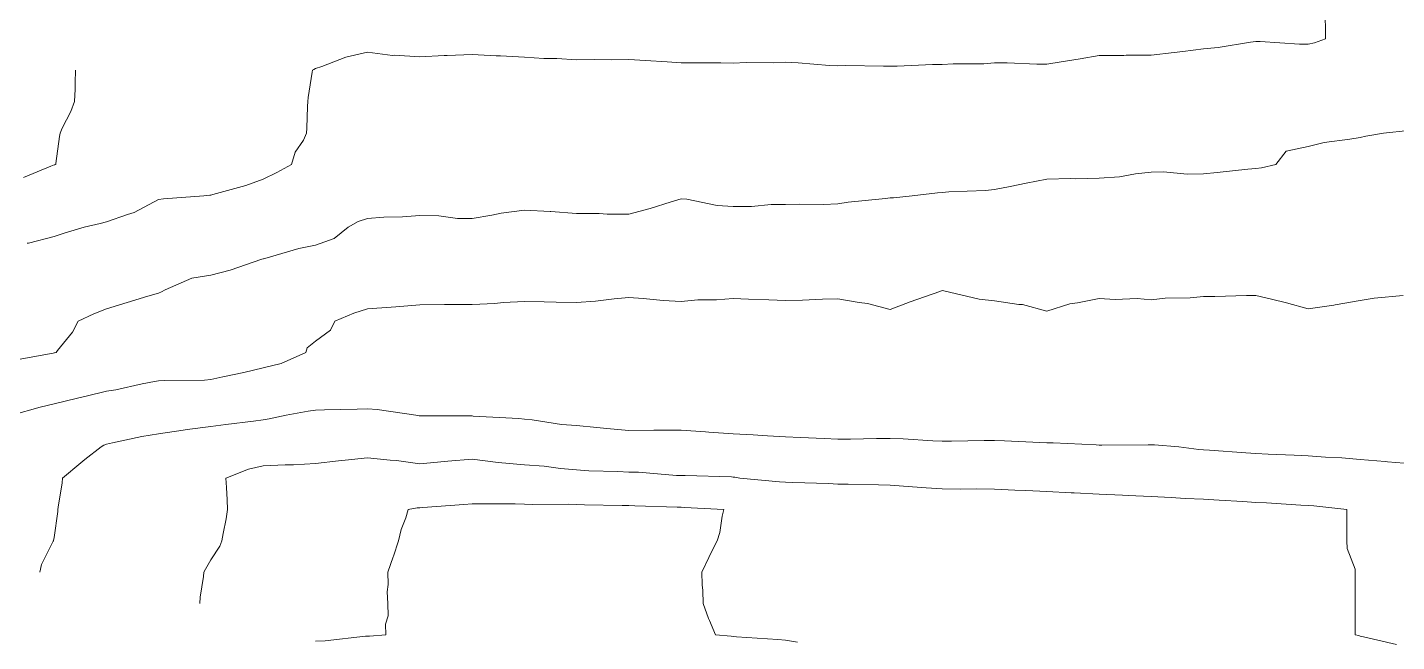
# Model space of a CAD drawing. Header units: metres. Extents: x 750 to 3116, y -341 to 1465.
# Drawn here: x 958.78 to 990.49, y -210.84 to -196.63 of the extents above; entities that cross this region are included whole.
import ezdxf

# ---------------------------------------------------------------- set-up
doc = ezdxf.new("R2010")
doc.units = ezdxf.units.M
for name, color, linetype in [('CONTOUR872', 7, 'Continuous'), ('CONTOUR872_167', 7, 'Continuous'), ('CONTOUR872_333', 7, 'Continuous'), ('CONTOUR872_5', 7, 'Continuous'), ('CONTOUR872_667', 7, 'Continuous'), ('CONTOUR872_833', 7, 'Continuous'), ('CONTOUR873', 7, 'Continuous')]:
    doc.layers.add(name, color=color, linetype=linetype)

msp = doc.modelspace()

# ---------------------------------------------------------------- linework, layer by layer
at = {"layer": 'CONTOUR872', "linetype": 'Continuous', "lineweight": 18}
for p, q in [((968.886, -207.667), (967.941, -207.74)), ((969.08, -207.653), (968.886, -207.667)), ((969.292, -207.656), (969.08, -207.653)), ((970.079, -207.656), (969.292, -207.656)), ((970.29, -207.658), (970.079, -207.656)), ((970.482, -207.668), (970.29, -207.658)), ((971.302, -207.664), (970.482, -207.668)), ((971.5, -207.672), (971.302, -207.664)), ((971.68, -207.675), (971.5, -207.672)), ((972.555, -207.69), (971.68, -207.675)), ((972.71, -207.692), (972.555, -207.69)), ((972.851, -207.698), (972.71, -207.692)), ((973.833, -207.731), (972.851, -207.698)), ((967.548, -207.976), (967.434, -208.247)), ((967.601, -207.783), (967.548, -207.976)), ((967.807, -207.745), (967.601, -207.783)), ((967.87, -207.745), (967.807, -207.745)), ((967.941, -207.74), (967.87, -207.745)), ((973.92, -207.734), (973.833, -207.731)), ((973.997, -207.737), (973.92, -207.734)), ((974.912, -207.783), (973.997, -207.737)), ((974.817, -208.321), (974.87, -207.939)), ((974.87, -207.939), (974.912, -207.783)), ((967.434, -208.247), (967.376, -208.509)), ((974.756, -208.509), (974.817, -208.321)), ((967.376, -208.509), (967.259, -208.868)), ((974.596, -208.829), (974.756, -208.509)), ((967.254, -208.878), (967.127, -209.235)), ((967.259, -208.868), (967.254, -208.878)), ((974.4, -209.235), (974.562, -208.894)), ((974.562, -208.894), (974.596, -208.829)), ((967.127, -209.235), (967.14, -209.523)), ((974.406, -209.527), (974.4, -209.235)), ((967.14, -209.523), (967.115, -209.688)), ((974.423, -209.659), (974.406, -209.527)), ((967.115, -209.688), (967.129, -209.961)), ((974.429, -209.961), (974.423, -209.659)), ((967.129, -209.961), (967.134, -210.245)), ((974.553, -210.307), (974.429, -209.961)), ((967.134, -210.245), (967.076, -210.437)), ((967.076, -210.437), (967.082, -210.687)), ((974.577, -210.355), (974.553, -210.307)), ((974.715, -210.687), (974.577, -210.355)), ((965.675, -210.822), (965.45, -210.831)), ((966.612, -210.716), (965.675, -210.822)), ((966.66, -210.713), (966.612, -210.716)), ((966.703, -210.713), (966.66, -210.713)), ((967.082, -210.687), (966.703, -210.713)), ((975.079, -210.717), (974.715, -210.687)), ((975.13, -210.724), (975.079, -210.717)), ((975.203, -210.731), (975.13, -210.724)), ((976.162, -210.794), (975.203, -210.731)), ((976.34, -210.811), (976.162, -210.794)), ((976.618, -210.853), (976.34, -210.811))]:
    msp.add_line(p, q, dxfattribs=at)
at = {"layer": 'CONTOUR872_167', "linetype": 'Continuous', "lineweight": 18}
for p, q in [((964.75, -206.751), (964.24, -206.776)), ((964.941, -206.751), (964.75, -206.751)), ((965.45, -206.721), (964.941, -206.751)), ((965.989, -206.655), (965.45, -206.721)), ((966.137, -206.644), (965.989, -206.655)), ((966.66, -206.589), (966.137, -206.644)), ((967.186, -206.646), (966.66, -206.589)), ((967.331, -206.654), (967.186, -206.646)), ((967.87, -206.728), (967.331, -206.654)), ((968.444, -206.675), (967.87, -206.728)), ((968.516, -206.669), (968.444, -206.675)), ((969.08, -206.62), (968.516, -206.669)), ((969.684, -206.694), (969.08, -206.62)), ((969.685, -206.694), (969.684, -206.694)), ((970.29, -206.752), (969.685, -206.694)), ((970.746, -206.783), (970.29, -206.752)), ((963.901, -206.854), (963.377, -207.057)), ((963.377, -207.057), (963.391, -207.274)), ((964.24, -206.776), (963.901, -206.854)), ((971.129, -206.834), (970.746, -206.783)), ((971.5, -206.865), (971.129, -206.834)), ((971.781, -206.888), (971.5, -206.865)), ((972.454, -206.904), (971.781, -206.888)), ((972.71, -206.921), (972.454, -206.904)), ((972.933, -206.923), (972.71, -206.921)), ((973.815, -206.994), (972.933, -206.923)), ((973.92, -206.995), (973.815, -206.994)), ((974.015, -207), (973.92, -206.995)), ((975.087, -207.031), (974.015, -207)), ((975.13, -207.033), (975.087, -207.031)), ((975.161, -207.038), (975.13, -207.033)), ((975.277, -207.057), (975.161, -207.038)), ((976.199, -207.141), (975.277, -207.057)), ((963.391, -207.274), (963.404, -207.558)), ((976.34, -207.15), (976.199, -207.141)), ((976.507, -207.157), (976.34, -207.15)), ((977.335, -207.186), (976.507, -207.157)), ((977.55, -207.195), (977.335, -207.186)), ((977.792, -207.202), (977.55, -207.195)), ((978.495, -207.216), (977.792, -207.202)), ((978.76, -207.225), (978.495, -207.216)), ((979.07, -207.243), (978.76, -207.225)), ((979.594, -207.282), (979.07, -207.243)), ((979.97, -207.303), (979.594, -207.282)), ((980.394, -207.311), (979.97, -207.303)), ((980.76, -207.309), (980.394, -207.311)), ((981.18, -207.317), (980.76, -207.309)), ((981.648, -207.338), (981.18, -207.317)), ((981.908, -207.346), (981.648, -207.338)), ((982.39, -207.368), (981.908, -207.346)), ((982.957, -207.397), (982.39, -207.368)), ((963.404, -207.558), (963.419, -207.783)), ((983.027, -207.401), (982.957, -207.397)), ((983.6, -207.431), (983.027, -207.401)), ((984.146, -207.455), (983.6, -207.431)), ((984.276, -207.463), (984.146, -207.455)), ((984.81, -207.487), (984.276, -207.463)), ((985.27, -207.507), (984.81, -207.487)), ((985.593, -207.527), (985.27, -207.507)), ((986.02, -207.546), (985.593, -207.527)), ((986.38, -207.567), (986.02, -207.546)), ((986.929, -207.602), (986.38, -207.567)), ((987.23, -207.62), (986.929, -207.602)), ((987.481, -207.632), (987.23, -207.62)), ((988.273, -207.683), (987.481, -207.632)), ((988.44, -207.691), (988.273, -207.683)), ((988.574, -207.703), (988.44, -207.691)), ((989.34, -207.783), (988.574, -207.703)), ((963.387, -207.997), (963.315, -208.338)), ((963.419, -207.783), (963.387, -207.997)), ((989.34, -207.969), (989.34, -207.783)), ((989.341, -208.324), (989.34, -207.969)), ((963.315, -208.338), (963.287, -208.509)), ((989.342, -208.509), (989.341, -208.324)), ((963.238, -208.634), (963.03, -208.95)), ((963.287, -208.509), (963.238, -208.634)), ((989.346, -208.691), (989.342, -208.509)), ((963.03, -208.95), (962.909, -209.162)), ((989.529, -209.163), (989.346, -208.691)), ((962.869, -209.235), (962.86, -209.337)), ((962.909, -209.162), (962.869, -209.235)), ((989.532, -209.235), (989.529, -209.163)), ((989.531, -209.306), (989.532, -209.235)), ((962.86, -209.337), (962.786, -209.814)), ((989.533, -209.891), (989.531, -209.306)), ((962.786, -209.814), (962.773, -209.961)), ((989.532, -209.961), (989.533, -209.891)), ((989.531, -210.616), (989.533, -210.031)), ((989.533, -210.031), (989.532, -209.961)), ((989.532, -210.687), (989.531, -210.616)), ((989.62, -210.705), (989.532, -210.687)), ((989.65, -210.715), (989.62, -210.705)), ((989.722, -210.73), (989.65, -210.715)), ((990.49, -210.909), (989.722, -210.73))]:
    msp.add_line(p, q, dxfattribs=at)
at = {"layer": 'CONTOUR872_333', "linetype": 'Continuous', "lineweight": 18}
for p, q in [((965.45, -205.482), (965.285, -205.506)), ((965.66, -205.479), (965.45, -205.482)), ((966.419, -205.46), (965.66, -205.479)), ((966.66, -205.456), (966.419, -205.46)), ((966.881, -205.472), (966.66, -205.456)), ((967.776, -205.605), (966.881, -205.472)), ((964.017, -205.739), (963.38, -205.815)), ((964.24, -205.711), (964.017, -205.739)), ((964.381, -205.69), (964.24, -205.711)), ((964.775, -205.605), (964.381, -205.69)), ((965.285, -205.506), (964.775, -205.605)), ((967.851, -205.616), (967.776, -205.605)), ((967.87, -205.618), (967.851, -205.616)), ((967.891, -205.617), (967.87, -205.618)), ((969.056, -205.619), (967.891, -205.617)), ((969.08, -205.619), (969.056, -205.619)), ((969.108, -205.622), (969.08, -205.619)), ((970.164, -205.68), (969.108, -205.622)), ((970.29, -205.695), (970.164, -205.68)), ((970.468, -205.712), (970.29, -205.695)), ((971.147, -205.817), (970.468, -205.712)), ((961.429, -206.096), (960.755, -206.244)), ((961.82, -206.031), (961.429, -206.096)), ((962.389, -205.946), (961.82, -206.031)), ((962.479, -205.936), (962.389, -205.946)), ((963.03, -205.86), (962.479, -205.936)), ((963.38, -205.815), (963.03, -205.86)), ((971.5, -205.843), (971.147, -205.817)), ((971.971, -205.887), (971.5, -205.843)), ((972.202, -205.91), (971.971, -205.887)), ((972.71, -205.957), (972.202, -205.91)), ((973.286, -205.951), (972.71, -205.957)), ((973.342, -205.952), (973.286, -205.951)), ((973.92, -205.946), (973.342, -205.952)), ((974.489, -205.99), (973.92, -205.946)), ((974.566, -205.992), (974.489, -205.99)), ((975.13, -206.031), (974.566, -205.992)), ((975.593, -206.053), (975.13, -206.031)), ((975.925, -206.082), (975.593, -206.053)), ((976.34, -206.105), (975.925, -206.082)), ((976.689, -206.121), (976.34, -206.105)), ((960.492, -206.331), (960.112, -206.629)), ((960.551, -206.296), (960.492, -206.331)), ((960.61, -206.272), (960.551, -206.296)), ((960.755, -206.244), (960.61, -206.272)), ((977.234, -206.142), (976.689, -206.121)), ((977.55, -206.156), (977.234, -206.142)), ((977.845, -206.154), (977.55, -206.156)), ((978.445, -206.142), (977.845, -206.154)), ((978.76, -206.14), (978.445, -206.142)), ((979.06, -206.151), (978.76, -206.14)), ((979.749, -206.198), (979.06, -206.151)), ((979.97, -206.207), (979.749, -206.198)), ((980.179, -206.205), (979.97, -206.207)), ((980.942, -206.188), (980.179, -206.205)), ((981.18, -206.187), (980.942, -206.188)), ((981.41, -206.193), (981.18, -206.187)), ((982.229, -206.235), (981.41, -206.193)), ((982.39, -206.239), (982.229, -206.235)), ((982.537, -206.243), (982.39, -206.239)), ((983.532, -206.29), (982.537, -206.243)), ((983.6, -206.292), (983.532, -206.29)), ((983.665, -206.292), (983.6, -206.292)), ((984.735, -206.286), (983.665, -206.292)), ((984.81, -206.286), (984.735, -206.286)), ((984.881, -206.288), (984.81, -206.286)), ((985.444, -206.331), (984.881, -206.288)), ((985.914, -206.394), (985.444, -206.331)), ((986.02, -206.403), (985.914, -206.394)), ((986.159, -206.414), (986.02, -206.403)), ((986.998, -206.47), (986.159, -206.414)), ((960.019, -206.702), (959.591, -207.057)), ((960.112, -206.629), (960.019, -206.702)), ((987.23, -206.489), (986.998, -206.47)), ((987.517, -206.503), (987.23, -206.489)), ((988.115, -206.526), (987.517, -206.503)), ((988.44, -206.542), (988.115, -206.526)), ((988.846, -206.575), (988.44, -206.542)), ((989.222, -206.588), (988.846, -206.575)), ((989.65, -206.628), (989.222, -206.588)), ((990.223, -206.674), (989.65, -206.628)), ((990.28, -206.679), (990.223, -206.674)), ((990.86, -206.727), (990.28, -206.679)), ((959.591, -207.057), (959.584, -207.167)), ((959.584, -207.167), (959.492, -207.728)), ((959.483, -207.833), (959.4, -208.435)), ((959.488, -207.783), (959.483, -207.833)), ((959.492, -207.728), (959.488, -207.783)), ((959.381, -208.52), (959.108, -209.06)), ((959.385, -208.509), (959.381, -208.52)), ((959.4, -208.435), (959.384, -208.5)), ((959.384, -208.5), (959.385, -208.509)), ((959.108, -209.06), (959.066, -209.235))]:
    msp.add_line(p, q, dxfattribs=at)
at = {"layer": 'CONTOUR872_5', "linetype": 'Continuous', "lineweight": 18}
for p, q in [((972.367, -202.907), (971.941, -202.965)), ((972.71, -202.88), (972.367, -202.907)), ((973.043, -202.901), (972.71, -202.88)), ((973.508, -202.948), (973.043, -202.901)), ((973.92, -202.97), (973.508, -202.948)), ((974.307, -202.933), (973.92, -202.97)), ((974.744, -202.932), (974.307, -202.933)), ((975.13, -202.904), (974.744, -202.932)), ((975.484, -202.913), (975.13, -202.904)), ((975.95, -202.935), (975.484, -202.913)), ((976.34, -202.944), (975.95, -202.935)), ((976.733, -202.937), (976.34, -202.944)), ((977.193, -202.915), (976.733, -202.937)), ((977.55, -202.908), (977.193, -202.915)), ((978.041, -202.995), (977.55, -202.908)), ((979.909, -202.738), (979.225, -202.98)), ((979.97, -202.716), (979.909, -202.738)), ((980.003, -202.721), (979.97, -202.716)), ((980.821, -202.917), (980.003, -202.721)), ((981.18, -202.956), (980.821, -202.917)), ((983.6, -202.899), (983.098, -203.002)), ((983.973, -202.925), (983.6, -202.899)), ((984.48, -202.899), (983.973, -202.925)), ((984.81, -202.935), (984.48, -202.899)), ((985.132, -202.894), (984.81, -202.935)), ((985.71, -202.887), (985.132, -202.894)), ((986.02, -202.858), (985.71, -202.887)), ((986.278, -202.856), (986.02, -202.858)), ((987.013, -202.831), (986.278, -202.856)), ((987.23, -202.829), (987.013, -202.831)), ((987.595, -202.92), (987.23, -202.829)), ((987.945, -202.998), (987.595, -202.92)), ((989.975, -202.896), (989.65, -202.949)), ((990.641, -202.832), (989.975, -202.896)), ((966.344, -203.237), (965.902, -203.427)), ((966.66, -203.141), (966.344, -203.237)), ((967.207, -203.099), (966.66, -203.141)), ((967.312, -203.092), (967.207, -203.099)), ((967.87, -203.046), (967.312, -203.092)), ((968.441, -203.043), (967.87, -203.046)), ((968.511, -203.042), (968.441, -203.043)), ((969.08, -203.039), (968.511, -203.042)), ((969.605, -203.016), (969.08, -203.039)), ((969.799, -202.995), (969.605, -203.016)), ((970.29, -202.969), (969.799, -202.995)), ((970.751, -202.978), (970.29, -202.969)), ((971.028, -202.984), (970.751, -202.978)), ((971.5, -202.992), (971.028, -202.984)), ((971.941, -202.965), (971.5, -202.992)), ((978.239, -203.014), (978.041, -202.995)), ((978.76, -203.156), (978.239, -203.014)), ((979.225, -202.98), (978.76, -203.156)), ((981.742, -203.038), (981.18, -202.956)), ((981.826, -203.039), (981.742, -203.038)), ((982.39, -203.193), (981.826, -203.039)), ((982.926, -203.023), (982.39, -203.193)), ((983.098, -203.002), (982.926, -203.023)), ((988.44, -203.142), (987.945, -202.998)), ((989.034, -203.057), (988.44, -203.142)), ((989.069, -203.05), (989.034, -203.057)), ((989.65, -202.949), (989.069, -203.05)), ((965.902, -203.427), (965.798, -203.636)), ((965.45, -203.886), (965.263, -204.041)), ((965.798, -203.636), (965.45, -203.886)), ((965.233, -204.153), (964.655, -204.402)), ((965.263, -204.041), (965.233, -204.153)), ((964.24, -204.508), (963.792, -204.61)), ((964.655, -204.402), (964.24, -204.508)), ((961.726, -204.823), (961.44, -204.879)), ((961.82, -204.808), (961.726, -204.823)), ((961.958, -204.796), (961.82, -204.808)), ((962.883, -204.791), (961.958, -204.796)), ((963.03, -204.773), (962.883, -204.791)), ((963.308, -204.712), (963.03, -204.773)), ((963.792, -204.61), (963.308, -204.712)), ((960.143, -205.159), (959.944, -205.205)), ((960.61, -205.047), (960.143, -205.159)), ((960.831, -205.012), (960.61, -205.047)), ((961.44, -204.879), (960.831, -205.012)), ((959.08, -205.413), (958.423, -205.605)), ((959.4, -205.341), (959.08, -205.413)), ((959.944, -205.205), (959.4, -205.341))]:
    msp.add_line(p, q, dxfattribs=at)
at = {"layer": 'CONTOUR872_667', "linetype": 'Continuous', "lineweight": 18}
for p, q in [((990.189, -199.071), (989.775, -199.146)), ((990.763, -199.013), (990.189, -199.071)), ((988.44, -199.382), (987.931, -199.491)), ((988.811, -199.294), (988.44, -199.382)), ((989.41, -199.215), (988.811, -199.294)), ((989.65, -199.171), (989.41, -199.215)), ((989.775, -199.146), (989.65, -199.171)), ((987.931, -199.491), (987.694, -199.797)), ((984.076, -200.082), (983.6, -200.117)), ((984.445, -200.016), (984.076, -200.082)), ((984.81, -199.979), (984.445, -200.016)), ((985.092, -199.966), (984.81, -199.979)), ((985.639, -200.025), (985.092, -199.966)), ((986.02, -200.015), (985.639, -200.025)), ((986.337, -199.987), (986.02, -200.015)), ((987.042, -199.91), (986.337, -199.987)), ((987.23, -199.892), (987.042, -199.91)), ((987.359, -199.874), (987.23, -199.892)), ((987.694, -199.797), (987.359, -199.874)), ((980.972, -200.398), (980.12, -200.433)), ((981.18, -200.378), (980.972, -200.398)), ((981.54, -200.307), (981.18, -200.378)), ((981.911, -200.235), (981.54, -200.307)), ((982.39, -200.138), (981.911, -200.235)), ((982.936, -200.125), (982.39, -200.138)), ((983.047, -200.129), (982.936, -200.125)), ((983.6, -200.117), (983.047, -200.129)), ((973.689, -200.661), (973.201, -200.818)), ((973.92, -200.592), (973.689, -200.661)), ((974.057, -200.605), (973.92, -200.592)), ((974.758, -200.746), (974.057, -200.605)), ((976.004, -200.724), (975.547, -200.773)), ((976.34, -200.729), (976.004, -200.724)), ((976.658, -200.714), (976.34, -200.729)), ((977.218, -200.722), (976.658, -200.714)), ((977.55, -200.709), (977.218, -200.722)), ((977.793, -200.669), (977.55, -200.709)), ((978.651, -200.588), (977.793, -200.669)), ((978.76, -200.574), (978.651, -200.588)), ((978.836, -200.568), (978.76, -200.574)), ((979.273, -200.523), (978.836, -200.568)), ((979.859, -200.457), (979.273, -200.523)), ((979.97, -200.445), (979.859, -200.457)), ((980.12, -200.433), (979.97, -200.445)), ((966.66, -201.046), (966.444, -201.12)), ((967.039, -201.022), (966.66, -201.046)), ((967.469, -201.008), (967.039, -201.022)), ((967.87, -200.98), (967.469, -201.008)), ((968.309, -200.985), (967.87, -200.98)), ((968.741, -201.046), (968.309, -200.985)), ((969.08, -201.052), (968.741, -201.046)), ((969.539, -200.974), (969.08, -201.052)), ((969.754, -200.927), (969.539, -200.974)), ((970.29, -200.853), (969.754, -200.927)), ((970.891, -200.888), (970.29, -200.853)), ((970.901, -200.89), (970.891, -200.888)), ((971.5, -200.936), (970.901, -200.89)), ((972.023, -200.935), (971.5, -200.936)), ((972.208, -200.948), (972.023, -200.935)), ((972.71, -200.947), (972.208, -200.948)), ((973.201, -200.818), (972.71, -200.947)), ((975.13, -200.769), (974.758, -200.746)), ((975.547, -200.773), (975.13, -200.769)), ((966.21, -201.249), (965.888, -201.512)), ((966.444, -201.12), (966.21, -201.249)), ((965.45, -201.664), (965.064, -201.743)), ((965.888, -201.512), (965.45, -201.664)), ((964.208, -201.994), (963.475, -202.242)), ((964.24, -201.984), (964.208, -201.994)), ((964.251, -201.982), (964.24, -201.984)), ((964.279, -201.975), (964.251, -201.982)), ((965.064, -201.743), (964.279, -201.975)), ((963.475, -202.242), (963.03, -202.363)), ((962.586, -202.434), (961.973, -202.701)), ((963.03, -202.363), (962.586, -202.434)), ((961.572, -202.85), (961.094, -202.991)), ((961.82, -202.775), (961.572, -202.85)), ((961.89, -202.743), (961.82, -202.775)), ((961.973, -202.701), (961.89, -202.743)), ((960.322, -203.254), (959.953, -203.427)), ((960.61, -203.141), (960.322, -203.254)), ((961.094, -202.991), (960.61, -203.141)), ((959.953, -203.427), (959.822, -203.68)), ((959.822, -203.68), (959.478, -204.106)), ((959.377, -204.167), (958.484, -204.329)), ((959.4, -204.162), (959.377, -204.167)), ((959.411, -204.16), (959.4, -204.162)), ((959.446, -204.153), (959.411, -204.16)), ((959.478, -204.106), (959.446, -204.153))]:
    msp.add_line(p, q, dxfattribs=at)
at = {"layer": 'CONTOUR872_833', "linetype": 'Continuous', "lineweight": 18}
for p, q in [((988.837, -196.405), (988.845, -196.65)), ((988.841, -196.893), (988.591, -196.983)), ((988.845, -196.65), (988.841, -196.893)), ((966.66, -197.199), (966.158, -197.318)), ((967.237, -197.273), (966.66, -197.199)), ((985.339, -197.21), (984.81, -197.268)), ((985.54, -197.181), (985.339, -197.21)), ((986.02, -197.122), (985.54, -197.181)), ((986.355, -197.094), (986.02, -197.122)), ((987.107, -196.967), (986.355, -197.094)), ((987.23, -196.953), (987.107, -196.967)), ((987.335, -196.956), (987.23, -196.953)), ((988.242, -197.011), (987.335, -196.956)), ((988.44, -197.016), (988.242, -197.011)), ((988.591, -196.983), (988.44, -197.016)), ((965.6, -197.529), (965.45, -197.579)), ((966.158, -197.318), (965.6, -197.529)), ((967.283, -197.267), (967.237, -197.273)), ((967.87, -197.304), (967.283, -197.267)), ((968.434, -197.28), (967.87, -197.304)), ((968.506, -197.275), (968.434, -197.28)), ((969.08, -197.254), (968.506, -197.275)), ((969.638, -197.284), (969.08, -197.254)), ((969.735, -197.286), (969.638, -197.284)), ((970.29, -197.312), (969.735, -197.286)), ((970.739, -197.349), (970.29, -197.312)), ((971.044, -197.345), (970.739, -197.349)), ((971.5, -197.374), (971.044, -197.345)), ((971.915, -197.37), (971.5, -197.374)), ((972.302, -197.374), (971.915, -197.37)), ((972.71, -197.371), (972.302, -197.374)), ((973.093, -197.389), (972.71, -197.371)), ((973.599, -197.427), (973.093, -197.389)), ((973.92, -197.443), (973.599, -197.427)), ((974.203, -197.449), (973.92, -197.443)), ((974.842, -197.446), (974.203, -197.449)), ((975.13, -197.452), (974.842, -197.446)), ((975.425, -197.442), (975.13, -197.452)), ((976.051, -197.445), (975.425, -197.442)), ((976.34, -197.434), (976.051, -197.445)), ((976.631, -197.444), (976.34, -197.434)), ((977.36, -197.505), (976.631, -197.444)), ((977.55, -197.513), (977.36, -197.505)), ((977.737, -197.507), (977.55, -197.513)), ((978.605, -197.526), (977.737, -197.507)), ((978.76, -197.52), (978.605, -197.526)), ((978.924, -197.52), (978.76, -197.52)), ((979.746, -197.485), (978.924, -197.52)), ((979.97, -197.485), (979.746, -197.485)), ((980.22, -197.469), (979.97, -197.485)), ((980.933, -197.471), (980.22, -197.469)), ((981.18, -197.449), (980.933, -197.471)), ((981.47, -197.445), (981.18, -197.449)), ((982.158, -197.48), (981.47, -197.445)), ((982.39, -197.475), (982.158, -197.48)), ((982.719, -197.421), (982.39, -197.475)), ((983.16, -197.355), (982.719, -197.421)), ((983.6, -197.278), (983.16, -197.355)), ((984.174, -197.274), (983.6, -197.278)), ((984.231, -197.272), (984.174, -197.274)), ((984.81, -197.268), (984.231, -197.272)), ((965.376, -197.663), (965.286, -198.247)), ((965.381, -197.619), (965.376, -197.663)), ((965.413, -197.597), (965.381, -197.619)), ((965.45, -197.579), (965.413, -197.597)), ((965.269, -198.454), (965.256, -198.955)), ((965.276, -198.345), (965.269, -198.454)), ((965.286, -198.247), (965.276, -198.345)), ((965.248, -199.071), (965.176, -199.235)), ((965.256, -198.955), (965.248, -199.071)), ((965.176, -199.235), (964.98, -199.515)), ((964.98, -199.515), (964.901, -199.797)), ((964.556, -199.987), (964.24, -200.137)), ((964.901, -199.797), (964.556, -199.987)), ((963.842, -200.284), (963.076, -200.495)), ((964.24, -200.137), (963.842, -200.284)), ((961.82, -200.611), (961.252, -200.908)), ((961.933, -200.591), (961.82, -200.611)), ((962.864, -200.523), (961.933, -200.591)), ((963.008, -200.51), (962.864, -200.523)), ((963.03, -200.509), (963.008, -200.51)), ((963.076, -200.495), (963.03, -200.509)), ((961.098, -200.956), (960.61, -201.13)), ((961.252, -200.908), (961.098, -200.956)), ((960.098, -201.249), (959.632, -201.388)), ((960.468, -201.164), (960.098, -201.249)), ((960.61, -201.13), (960.468, -201.164)), ((958.807, -201.619), (958.777, -201.623)), ((959.4, -201.468), (958.807, -201.619)), ((959.632, -201.388), (959.4, -201.468))]:
    msp.add_line(p, q, dxfattribs=at)
at = {"layer": 'CONTOUR873', "linetype": 'Continuous', "lineweight": 18}
for p, q in [((959.898, -197.619), (959.884, -197.909)), ((959.886, -198.053), (959.873, -198.345)), ((959.884, -197.909), (959.886, -198.053)), ((959.873, -198.345), (959.784, -198.575)), ((959.784, -198.575), (959.589, -198.957)), ((959.54, -199.071), (959.528, -199.148)), ((959.589, -198.957), (959.54, -199.071)), ((959.528, -199.148), (959.439, -199.773)), ((959.439, -199.773), (959.436, -199.797)), ((959.326, -199.841), (958.692, -200.098)), ((959.4, -199.811), (959.326, -199.841)), ((959.414, -199.805), (959.4, -199.811)), ((959.436, -199.797), (959.414, -199.805))]:
    msp.add_line(p, q, dxfattribs=at)

doc.saveas('drawing.dxf')
